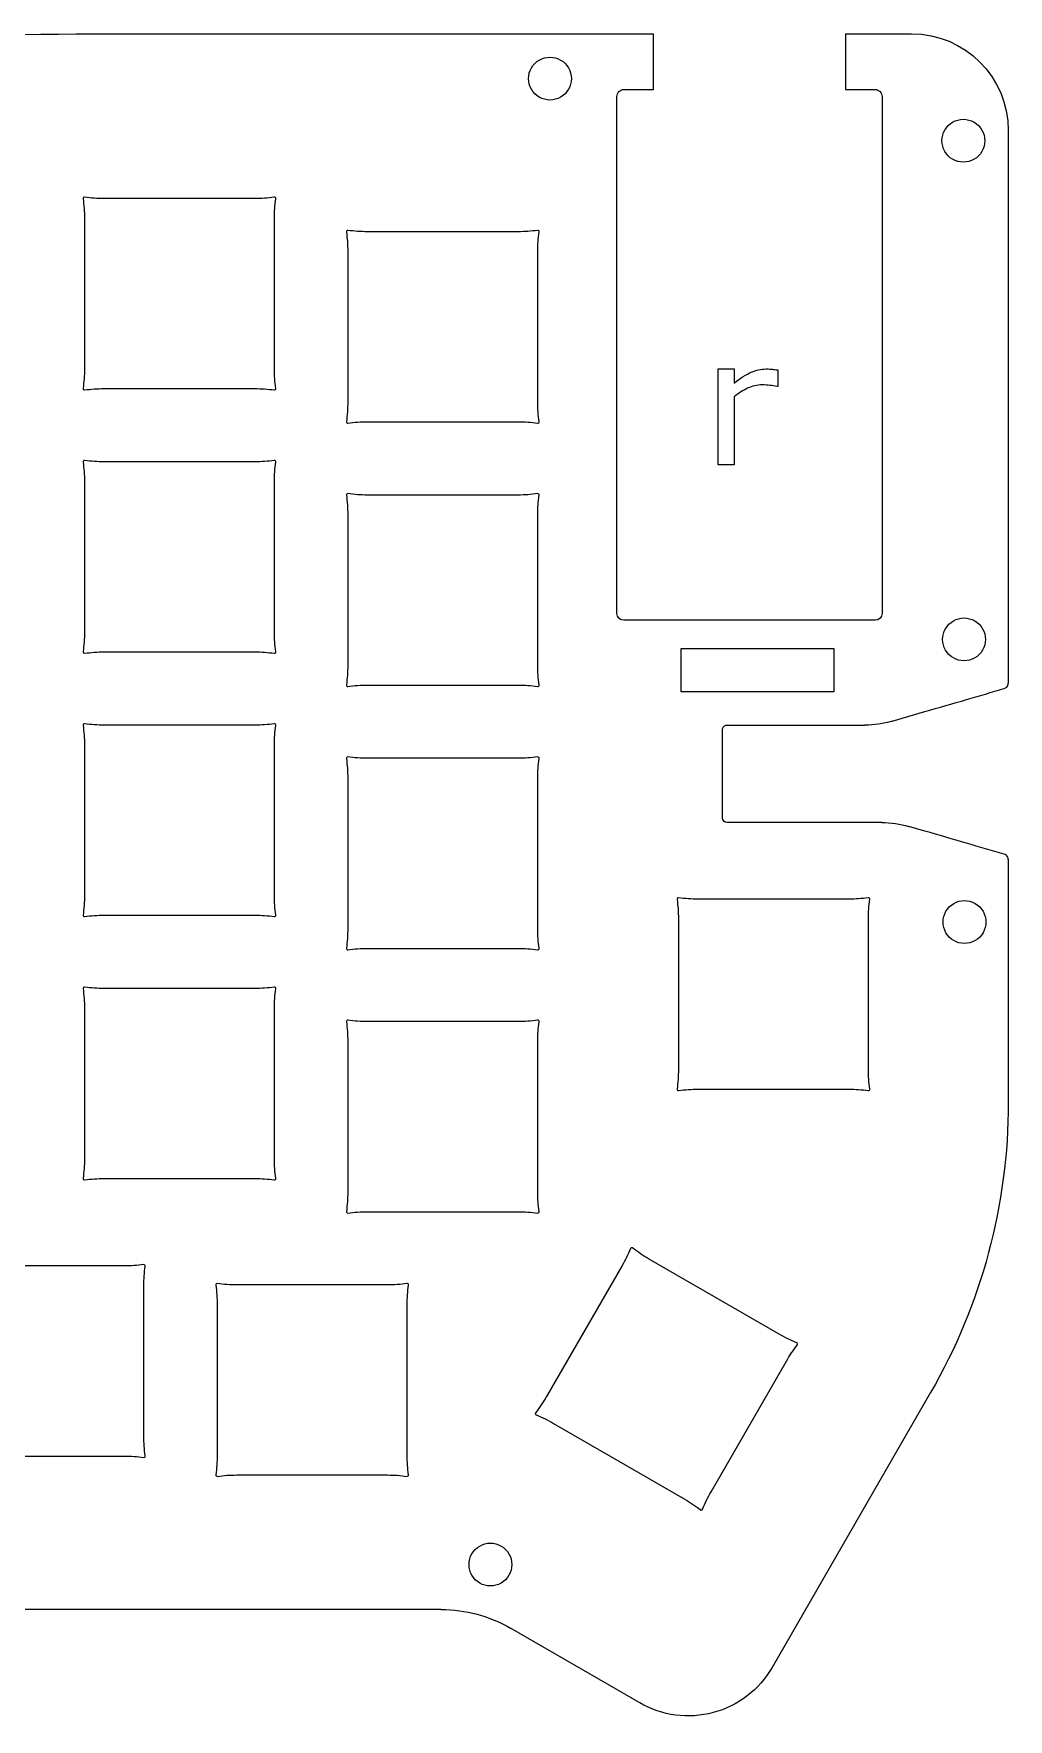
# Model space of a CAD drawing. Extents: x 0 to 620, y 0 to 245.
# Drawn here: x 237.3 to 307.8, y 123.5 to 245.4 of the extents above; entities that cross this region are included whole.
import ezdxf

# ---------------------------------------------------------------- set-up
doc = ezdxf.new("R2010")
doc.units = 0
doc.layers.add('Layer_1', color=7, linetype='CONTINUOUS')

msp = doc.modelspace()

# ---------------------------------------------------------------- linework, layer by layer
at = {"layer": 'Layer_1', "color": 7}
for points in [[(244.161178, 245.406342), (282.12124, 245.406342)], [(282.12124, 241.369066), (282.12124, 245.406342)], [(296.021207, 245.406342), (296.021207, 241.369066)], [(296.021207, 245.406342), (300.794386, 245.406342)], [(279.481235, 203.469154), (279.481235, 240.869065)], [(279.981241, 241.369066), (282.12124, 241.369066)], [(296.021207, 241.369066), (298.16118, 241.369066)], [(298.661186, 240.869065), (298.661186, 203.469154)], [(307.794376, 238.406357), (307.794376, 198.416917)], [(253.283301, 233.479947), (242.368816, 233.479947)], [(240.95108, 232.062206), (240.95108, 221.147711)], [(254.701042, 221.147711), (254.701042, 232.062206)], [(272.333289, 231.079947), (261.418807, 231.079947)], [(260.001066, 229.662209), (260.001066, 218.747733)], [(273.75103, 218.747733), (273.75103, 229.662209)], [(242.368816, 219.72997), (253.283301, 219.72997)], [(261.418807, 217.329991), (272.333289, 217.329991)], [(253.283301, 214.429951), (242.368816, 214.429951)], [(240.95108, 213.01221), (240.95108, 202.097741)], [(254.701042, 202.097741), (254.701042, 213.01221)], [(272.333289, 212.029946), (261.418807, 212.029946)], [(260.001066, 210.612231), (260.001066, 199.697736)], [(273.75103, 199.697736), (273.75103, 210.612231)], [(298.16118, 202.969145), (279.981241, 202.969145)], [(242.368816, 200.68), (253.283301, 200.68)], [(261.418807, 198.279995), (272.333289, 198.279995)], [(299.383471, 195.665863), (301.753658, 196.357086)], [(253.283301, 195.379981), (242.368816, 195.379981)], [(287.455523, 195.385934), (297.423681, 195.385934)], [(240.95108, 193.96224), (240.95108, 183.047745)], [(254.701042, 183.047745), (254.701042, 193.96224)], [(287.105533, 188.685954), (287.105533, 195.035918)], [(272.333289, 192.979976), (261.418807, 192.979976)], [(260.001066, 191.562209), (260.001066, 180.647766)], [(273.75103, 180.647766), (273.75103, 191.562209)], [(298.63854, 188.335964), (287.455523, 188.335964)], [(301.766014, 187.714776), (300.602007, 188.05495)], [(307.794376, 185.65513), (307.794376, 168.079787)], [(296.258485, 182.794698), (285.343992, 182.794698)], [(242.368816, 181.630004), (253.283301, 181.630004)], [(283.926251, 181.376931), (283.926251, 170.462462)], [(297.676223, 170.462462), (297.676223, 181.376931)], [(261.418807, 179.229999), (272.333289, 179.229999)], [(253.283301, 176.329985), (242.368816, 176.329985)], [(240.95108, 174.912244), (240.95108, 163.997749)], [(254.701042, 163.997749), (254.701042, 174.912244)], [(272.333289, 173.92998), (261.418807, 173.92998)], [(260.001066, 172.512239), (260.001066, 161.597744)], [(273.75103, 161.597744), (273.75103, 172.512239)], [(285.343992, 169.044694), (296.258485, 169.044694)], [(242.368816, 162.580008), (253.283301, 162.580008)], [(261.418807, 160.180003), (272.333289, 160.180003)], [(243.835608, 156.251687), (232.921127, 156.251687)], [(279.838075, 156.248936), (274.380843, 146.796737)], [(291.226964, 151.310628), (281.774769, 156.767862)], [(262.883297, 154.88001), (251.968813, 154.88001)], [(245.253349, 143.919478), (245.253349, 154.833946)], [(250.551069, 153.462269), (250.551069, 142.547774)], [(264.301039, 142.547774), (264.301039, 153.462269)], [(286.288659, 139.921736), (291.745917, 149.37396)], [(302.177546, 147.097304), (290.702614, 127.200113)], [(274.89977, 144.860043), (284.351992, 139.402809)], [(232.921127, 142.501737), (243.835608, 142.501737)], [(251.968813, 141.130033), (262.883297, 141.130033)], [(266.767525, 131.399758), (214.908793, 131.399758)], [(281.131753, 124.639109), (271.777559, 130.054222)]]:
    msp.add_lwpolyline(points, dxfattribs=at)
at = {"layer": 'Layer_1', "color": 1}
for points in [[(286.803564, 221.15078), (287.969369, 221.15078)], [(286.803564, 214.224079), (286.803564, 221.15078)], [(287.969369, 221.15078), (287.969369, 220.127585)], [(291.125761, 221.07638), (291.125761, 219.879539)], [(291.125761, 219.879539), (291.063743, 219.879539)], [(287.969369, 219.141617), (287.969369, 214.224079)], [(287.969369, 214.224079), (286.803564, 214.224079)]]:
    msp.add_lwpolyline(points, dxfattribs=at)
at = {"layer": 'Layer_1', "color": 7}
msp.add_lwpolyline([(295.17052, 197.791416), (284.120535, 197.791416), (284.120535, 200.931407), (295.17052, 200.931407)], close=True, dxfattribs=at)
for points in [[(163.270196, 238.267752), (189.971978, 243.017582), (217.040228, 245.406342), (244.161178, 245.406342)], [(300.794386, 245.406342), (304.660365, 245.406342), (307.794376, 242.272344), (307.794376, 238.406357)], [(273.081238, 242.159537), (273.081027, 242.713449), (273.376407, 243.225383), (273.856069, 243.502406)], [(273.856069, 243.502406), (274.335732, 243.779427), (274.926757, 243.779427), (275.40642, 243.502406)], [(275.40642, 243.502406), (275.886082, 243.225383), (276.181462, 242.713449), (276.181251, 242.159537)], [(273.856069, 240.816667), (273.376407, 241.093688), (273.081027, 241.605625), (273.081238, 242.159537)], [(276.181251, 242.159537), (276.181462, 241.605625), (275.886082, 241.093688), (275.40642, 240.816667)], [(275.40642, 240.816667), (274.926757, 240.539644), (274.335732, 240.539644), (273.856069, 240.816667)], [(279.481235, 240.869065), (279.481235, 241.001674), (279.53391, 241.128851), (279.627679, 241.22262)], [(279.627679, 241.22262), (279.721447, 241.316388), (279.848632, 241.369066), (279.981241, 241.369066)], [(298.16118, 241.369066), (298.293789, 241.369066), (298.420971, 241.316388), (298.514739, 241.22262)], [(298.514739, 241.22262), (298.60851, 241.128851), (298.661186, 241.001674), (298.661186, 240.869065)], [(303.769621, 239.007029), (304.249177, 239.283904), (304.840044, 239.283904), (305.3196, 239.007029)], [(302.994604, 237.664689), (302.994604, 238.21845), (303.290038, 238.730145), (303.769621, 239.007029)], [(305.3196, 239.007029), (305.799183, 238.730145), (306.094614, 238.21845), (306.094614, 237.664689)], [(303.769621, 236.322354), (303.290038, 236.599234), (302.994604, 237.11093), (302.994604, 237.664689)], [(306.094614, 237.664689), (306.094614, 237.11093), (305.799183, 236.599234), (305.3196, 236.322354)], [(305.3196, 236.322354), (304.840044, 236.045473), (304.249177, 236.045473), (303.769621, 236.322354)], [(240.880365, 233.550657), (240.85814, 233.528432), (240.847658, 233.497037), (240.852066, 233.465909)], [(240.852066, 233.465909), (240.917994, 233.000915), (240.95108, 232.531851), (240.95108, 232.062206)], [(240.965111, 233.57896), (240.933983, 233.583378), (240.902598, 233.572901), (240.880365, 233.550657)], [(242.368816, 233.479947), (241.899171, 233.479947), (241.430108, 233.513033), (240.965111, 233.57896)], [(254.687006, 233.57896), (254.222009, 233.513033), (253.752949, 233.479947), (253.283301, 233.479947)], [(254.771754, 233.550657), (254.749529, 233.572882), (254.718134, 233.583373), (254.687006, 233.57896)], [(254.701042, 232.062206), (254.701044, 232.531851), (254.73413, 233.000915), (254.800054, 233.465909)], [(254.800054, 233.465909), (254.804473, 233.497037), (254.793995, 233.528427), (254.771754, 233.550657)], [(259.930356, 231.150657), (259.908131, 231.128432), (259.897643, 231.097039), (259.902057, 231.065911)], [(259.902057, 231.065911), (259.96798, 230.600917), (260.001066, 230.131854), (260.001066, 229.662209)], [(260.015102, 231.178957), (259.983974, 231.183376), (259.952584, 231.172898), (259.930356, 231.150657)], [(261.418807, 231.079947), (260.949162, 231.079947), (260.480096, 231.113034), (260.015102, 231.178957)], [(273.737007, 231.178957), (273.272003, 231.113034), (272.80295, 231.079947), (272.333289, 231.079947)], [(273.821753, 231.150657), (273.799528, 231.172882), (273.768122, 231.18337), (273.737007, 231.178957)], [(273.75103, 229.662209), (273.75103, 230.131854), (273.784129, 230.600917), (273.850037, 231.065911)], [(273.850037, 231.065911), (273.854535, 231.097039), (273.843952, 231.12843), (273.821753, 231.150657)], [(240.95108, 221.147711), (240.95108, 220.678077), (240.917994, 220.209024), (240.852066, 219.744019)], [(254.800054, 219.744019), (254.73413, 220.209024), (254.701044, 220.678077), (254.701042, 221.147711)], [(240.852066, 219.744019), (240.847647, 219.712878), (240.858125, 219.681499), (240.880368, 219.659274)], [(240.880368, 219.659274), (240.902593, 219.637049), (240.933983, 219.626571), (240.965111, 219.630963)], [(240.965111, 219.630963), (241.430108, 219.696897), (241.899171, 219.72997), (242.368816, 219.72997)], [(253.283301, 219.72997), (253.752949, 219.72997), (254.222009, 219.696897), (254.687006, 219.630963)], [(254.687006, 219.630963), (254.718134, 219.626465), (254.749524, 219.637049), (254.771754, 219.659274)], [(254.771754, 219.659274), (254.793979, 219.681499), (254.804467, 219.712878), (254.800054, 219.744019)], [(260.001066, 218.747733), (260.001066, 218.278071), (259.96798, 217.809019), (259.902057, 217.344014)], [(273.850037, 217.344014), (273.784129, 217.809019), (273.75103, 218.278071), (273.75103, 218.747733)], [(259.902057, 217.344014), (259.897638, 217.312899), (259.908116, 217.281493), (259.930356, 217.259268)], [(259.930356, 217.259268), (259.952581, 217.237043), (259.983974, 217.226566), (260.015102, 217.230958)], [(260.015102, 217.230958), (260.480096, 217.296892), (260.949162, 217.329991), (261.418807, 217.329991)], [(272.333289, 217.329991), (272.80295, 217.329991), (273.272003, 217.296892), (273.737007, 217.230958)], [(273.737007, 217.230958), (273.768122, 217.22646), (273.799502, 217.237043), (273.821753, 217.259268)], [(273.821753, 217.259268), (273.843978, 217.281493), (273.854456, 217.312899), (273.850037, 217.344014)], [(240.880368, 214.500674), (240.858143, 214.478449), (240.847658, 214.447043), (240.852066, 214.415928)], [(240.852066, 214.415928), (240.917994, 213.950924), (240.95108, 213.481871), (240.95108, 213.01221)], [(240.965111, 214.528958), (240.933983, 214.533456), (240.902598, 214.522873), (240.880368, 214.500674)], [(242.368816, 214.429951), (241.899171, 214.429951), (241.430108, 214.46305), (240.965111, 214.528958)], [(254.687006, 214.528958), (254.222009, 214.46305), (253.752949, 214.429951), (253.283301, 214.429951)], [(254.771752, 214.500674), (254.749527, 214.522899), (254.718134, 214.533377), (254.687006, 214.528958)], [(254.701042, 213.01221), (254.701042, 213.481871), (254.734128, 213.950924), (254.800051, 214.415928)], [(254.800051, 214.415928), (254.80447, 214.447043), (254.793992, 214.478449), (254.771752, 214.500674)], [(259.930356, 212.100669), (259.908131, 212.078444), (259.897643, 212.047038), (259.902057, 212.015923)], [(259.902057, 212.015923), (259.96798, 211.550919), (260.001066, 211.081866), (260.001066, 210.612231)], [(260.015102, 212.128979), (259.983974, 212.133477), (259.952584, 212.122894), (259.930356, 212.100669)], [(261.418807, 212.029946), (260.949162, 212.029946), (260.480096, 212.063045), (260.015102, 212.128979)], [(273.737007, 212.128979), (273.272003, 212.063045), (272.80295, 212.029946), (272.333289, 212.029946)], [(273.821753, 212.100669), (273.799528, 212.122894), (273.768122, 212.133371), (273.737007, 212.128979)], [(273.75103, 210.612231), (273.75103, 211.081866), (273.784129, 211.550919), (273.850037, 212.015923)], [(273.850037, 212.015923), (273.854535, 212.047038), (273.843952, 212.078444), (273.821753, 212.100669)], [(279.981241, 202.969145), (279.705098, 202.969145), (279.481235, 203.193009), (279.481235, 203.469154)], [(298.661186, 203.469154), (298.661186, 203.193009), (298.437322, 202.969145), (298.16118, 202.969145)], [(303.046172, 201.585906), (303.046172, 202.139678), (303.341605, 202.651355), (303.821188, 202.928241)], [(303.821188, 202.928241), (304.300744, 203.205127), (304.891611, 203.205127), (305.371167, 202.928241)], [(305.371167, 202.928241), (305.85075, 202.651355), (306.146184, 202.139678), (306.146184, 201.585906)], [(240.95108, 202.097741), (240.95108, 201.62808), (240.917994, 201.159028), (240.852066, 200.694023)], [(254.800051, 200.694023), (254.734128, 201.159028), (254.701042, 201.62808), (254.701042, 202.097741)], [(303.821188, 200.243571), (303.341605, 200.520457), (303.046172, 201.032134), (303.046172, 201.585906)], [(306.146184, 201.585906), (306.146184, 201.032134), (305.85075, 200.520457), (305.371167, 200.243571)], [(240.852066, 200.694023), (240.847647, 200.662908), (240.858125, 200.631502), (240.880368, 200.609277)], [(240.880368, 200.609277), (240.902593, 200.587052), (240.933983, 200.576575), (240.965111, 200.580993)], [(240.965111, 200.580993), (241.430108, 200.646901), (241.899171, 200.68), (242.368816, 200.68)], [(253.283301, 200.68), (253.752949, 200.68), (254.222009, 200.646901), (254.687006, 200.580993)], [(254.687006, 200.580993), (254.718134, 200.576496), (254.749521, 200.587079), (254.771752, 200.609277)], [(254.771752, 200.609277), (254.793977, 200.631502), (254.804465, 200.662908), (254.800051, 200.694023)], [(305.371167, 200.243571), (304.891611, 199.966685), (304.300744, 199.966685), (303.821188, 200.243571)], [(260.001066, 199.697736), (260.001066, 199.228075), (259.96798, 198.759023), (259.902057, 198.294045)], [(273.850037, 198.294045), (273.784129, 198.759023), (273.75103, 199.228075), (273.75103, 199.697736)], [(259.902057, 198.294045), (259.897638, 198.262903), (259.908116, 198.231524), (259.930356, 198.209299)], [(259.930356, 198.209299), (259.952581, 198.187074), (259.983974, 198.17657), (260.015102, 198.180988)], [(260.015102, 198.180988), (260.480096, 198.246896), (260.949162, 198.279995), (261.418807, 198.279995)], [(272.333289, 198.279995), (272.80295, 198.279995), (273.272003, 198.246896), (273.737007, 198.180988)], [(273.737007, 198.180988), (273.768122, 198.17649), (273.799502, 198.187074), (273.821753, 198.209299)], [(273.821753, 198.209299), (273.843978, 198.231524), (273.854456, 198.262903), (273.850037, 198.294045)], [(304.774057, 197.236956), (305.678824, 197.500269), (306.598885, 197.767869), (307.50569, 198.031472)], [(307.50569, 198.031472), (307.53826, 198.040997), (307.569481, 198.054491), (307.598609, 198.071901)], [(307.598609, 198.071901), (307.627795, 198.089363), (307.654624, 198.110292), (307.678463, 198.134422)], [(307.678463, 198.134422), (307.71524, 198.171648), (307.744368, 198.215728), (307.764238, 198.264147)], [(307.764238, 198.264147), (307.784082, 198.312618), (307.794376, 198.364529), (307.794376, 198.416917)], [(301.753658, 196.357086), (302.752326, 196.648339), (303.777479, 196.946921), (304.774057, 197.236956)], [(240.880368, 195.450678), (240.858143, 195.428453), (240.847658, 195.397047), (240.852066, 195.365932)], [(240.852066, 195.365932), (240.917994, 194.900927), (240.95108, 194.431875), (240.95108, 193.96224)], [(240.965111, 195.478988), (240.933983, 195.483486), (240.902598, 195.472903), (240.880368, 195.450678)], [(242.368816, 195.379981), (241.899171, 195.379981), (241.430108, 195.413054), (240.965111, 195.478988)], [(254.687006, 195.478988), (254.222009, 195.413054), (253.752949, 195.379981), (253.283301, 195.379981)], [(254.771752, 195.450678), (254.749527, 195.472903), (254.718134, 195.48338), (254.687006, 195.478988)], [(254.701042, 193.96224), (254.701042, 194.431875), (254.734128, 194.900927), (254.800051, 195.365932)], [(254.800051, 195.365932), (254.80447, 195.397047), (254.793992, 195.428453), (254.771752, 195.450678)], [(287.105533, 195.035918), (287.105533, 195.12876), (287.142415, 195.217765), (287.208032, 195.283408)], [(287.208032, 195.283408), (287.273675, 195.349052), (287.362707, 195.385934), (287.455523, 195.385934)], [(299.383471, 195.665863), (298.746779, 195.480179), (298.086909, 195.385934), (297.423681, 195.385934)], [(259.930356, 193.050673), (259.908131, 193.028448), (259.897643, 192.997068), (259.902057, 192.965927)], [(259.902057, 192.965927), (259.96798, 192.500922), (260.001066, 192.03187), (260.001066, 191.562209)], [(260.015102, 193.078983), (259.983974, 193.083481), (259.952584, 193.072898), (259.930356, 193.050673)], [(261.418807, 192.979976), (260.949162, 192.979976), (260.480096, 193.013049), (260.015102, 193.078983)], [(273.736981, 193.078983), (273.272003, 193.013049), (272.80295, 192.979976), (272.333289, 192.979976)], [(273.821753, 193.050673), (273.799528, 193.072898), (273.768122, 193.083402), (273.736981, 193.078983)], [(273.75103, 191.562209), (273.75103, 192.03187), (273.784129, 192.500922), (273.850037, 192.965927)], [(273.850037, 192.965927), (273.854535, 192.997068), (273.843952, 193.028448), (273.821753, 193.050673)], [(287.455523, 188.335964), (287.262245, 188.335964), (287.105533, 188.49265), (287.105533, 188.685954)], [(298.63854, 188.335964), (299.303038, 188.335964), (299.964177, 188.241323), (300.602007, 188.05495)], [(304.780063, 186.834985), (303.785522, 187.125021), (302.762618, 187.42355), (301.766014, 187.714776)], [(307.505899, 186.040522), (306.600999, 186.304099), (305.682952, 186.571672), (304.780063, 186.834985)], [(307.643032, 185.969455), (307.602366, 186.00184), (307.555802, 186.02597), (307.505899, 186.040522)], [(307.743312, 185.851292), (307.717912, 185.896827), (307.683834, 185.936964), (307.643032, 185.969455)], [(307.781412, 185.756492), (307.772681, 185.789591), (307.759981, 185.821447), (307.743312, 185.851292)], [(307.794376, 185.65513), (307.794376, 185.689315), (307.790143, 185.723393), (307.781412, 185.756492)], [(240.95108, 183.047745), (240.951073, 182.578084), (240.917994, 182.109031), (240.852066, 181.644053)], [(254.800051, 181.644053), (254.734128, 182.109031), (254.701044, 182.578084), (254.701042, 183.047745)], [(283.855528, 182.865395), (283.833303, 182.84317), (283.822826, 182.811764), (283.827244, 182.780649)], [(283.827244, 182.780649), (283.893178, 182.315644), (283.926251, 181.846565), (283.926251, 181.376931)], [(283.940301, 182.893705), (283.909159, 182.898203), (283.87778, 182.88762), (283.855528, 182.865395)], [(285.343992, 182.794698), (284.874358, 182.794698), (284.405279, 182.827771), (283.940301, 182.893705)], [(297.662176, 182.893705), (297.197198, 182.827771), (296.728117, 182.794698), (296.258485, 182.794698)], [(297.746946, 182.865395), (297.724721, 182.88762), (297.693318, 182.898124), (297.662176, 182.893705)], [(297.676223, 181.376931), (297.676223, 181.846565), (297.709299, 182.315644), (297.77523, 182.780649)], [(297.77523, 182.780649), (297.779728, 182.811764), (297.769145, 182.84317), (297.746946, 182.865395)], [(303.075408, 181.135975), (303.075408, 181.68972), (303.370841, 182.201424), (303.850398, 182.47831)], [(303.850398, 182.47831), (304.329981, 182.755196), (304.920821, 182.755196), (305.400404, 182.47831)], [(305.400404, 182.47831), (305.87996, 182.201424), (306.175394, 181.68972), (306.175394, 181.135975)], [(240.852066, 181.644053), (240.847647, 181.612912), (240.858125, 181.581533), (240.880365, 181.559281)], [(240.880365, 181.559281), (240.90259, 181.537056), (240.93398, 181.526579), (240.965111, 181.530997)], [(240.965111, 181.530997), (241.430108, 181.596905), (241.899171, 181.630004), (242.368816, 181.630004)], [(253.283301, 181.630004), (253.752949, 181.630004), (254.222009, 181.596905), (254.687006, 181.530997)], [(254.687006, 181.530997), (254.718136, 181.526499), (254.749527, 181.537083), (254.771757, 181.559281)], [(254.771757, 181.559281), (254.793982, 181.581506), (254.804467, 181.612912), (254.800051, 181.644053)], [(260.001066, 180.647766), (260.001066, 180.178105), (259.96798, 179.709053), (259.902057, 179.244048)], [(273.850037, 179.244048), (273.784129, 179.709053), (273.75103, 180.178105), (273.75103, 180.647766)], [(303.850398, 179.79364), (303.370841, 180.070526), (303.075408, 180.582203), (303.075408, 181.135975)], [(306.175394, 181.135975), (306.175394, 180.582203), (305.87996, 180.070526), (305.400404, 179.79364)], [(305.400404, 179.79364), (304.920821, 179.516754), (304.329981, 179.516754), (303.850398, 179.79364)], [(259.902057, 179.244048), (259.897638, 179.212907), (259.908116, 179.181527), (259.930348, 179.159302)], [(259.930348, 179.159302), (259.952573, 179.137077), (259.983974, 179.126573), (260.015102, 179.130992)], [(260.015102, 179.130992), (260.480096, 179.1969), (260.949162, 179.229999), (261.418807, 179.229999)], [(272.333289, 179.229999), (272.80295, 179.229999), (273.272003, 179.1969), (273.736981, 179.130992)], [(273.736981, 179.130992), (273.768122, 179.126494), (273.799502, 179.137077), (273.821753, 179.159302)], [(273.821753, 179.159302), (273.843978, 179.181527), (273.854456, 179.212907), (273.850037, 179.244048)], [(240.880365, 176.400682), (240.85814, 176.378457), (240.847652, 176.347051), (240.852066, 176.315936)], [(240.852066, 176.315936), (240.917994, 175.850931), (240.951073, 175.381879), (240.95108, 174.912244)], [(240.965111, 176.428992), (240.93398, 176.43349), (240.90259, 176.422907), (240.880365, 176.400682)], [(242.368816, 176.329985), (241.899171, 176.329985), (241.430108, 176.363058), (240.965111, 176.428992)], [(254.687006, 176.428992), (254.222009, 176.363058), (253.752949, 176.329985), (253.283301, 176.329985)], [(254.771757, 176.400682), (254.749532, 176.422907), (254.718136, 176.43341), (254.687006, 176.428992)], [(254.701042, 174.912244), (254.701044, 175.381879), (254.734128, 175.850931), (254.800051, 176.315936)], [(254.800051, 176.315936), (254.80447, 176.347051), (254.793992, 176.378457), (254.771757, 176.400682)], [(259.930364, 174.000703), (259.908139, 173.978478), (259.897649, 173.947072), (259.902057, 173.915957)], [(259.902057, 173.915957), (259.96798, 173.450952), (260.001066, 172.9819), (260.001066, 172.512239)], [(260.015102, 174.028987), (259.983979, 174.033485), (259.952589, 174.022901), (259.930364, 174.000703)], [(261.418807, 173.92998), (260.949162, 173.92998), (260.480096, 173.963053), (260.015102, 174.028987)], [(273.737007, 174.028987), (273.272003, 173.963053), (272.80295, 173.92998), (272.333289, 173.92998)], [(273.821727, 174.000703), (273.799502, 174.022928), (273.768122, 174.033405), (273.737007, 174.028987)], [(273.75103, 172.512239), (273.75103, 172.9819), (273.784129, 173.450952), (273.850037, 173.915957)], [(273.850037, 173.915957), (273.854535, 173.947072), (273.843952, 173.978478), (273.821727, 174.000703)], [(283.926251, 170.462462), (283.926251, 169.992827), (283.893178, 169.523748), (283.827244, 169.058744)], [(297.77523, 169.058744), (297.709299, 169.523748), (297.676223, 169.992827), (297.676223, 170.462462)], [(283.827244, 169.058744), (283.822746, 169.027629), (283.83333, 168.996223), (283.855528, 168.973998)], [(283.855528, 168.973998), (283.877753, 168.951773), (283.909159, 168.941269), (283.940301, 168.945688)], [(283.940301, 168.945688), (284.405279, 169.011622), (284.874358, 169.044694), (285.343992, 169.044694)], [(296.258485, 169.044694), (296.728117, 169.044694), (297.197198, 169.011622), (297.662176, 168.945688)], [(297.662176, 168.945688), (297.693318, 168.94119), (297.724697, 168.951773), (297.746946, 168.973998)], [(297.746946, 168.973998), (297.769171, 168.996223), (297.779651, 169.027629), (297.77523, 169.058744)], [(307.794376, 168.079787), (307.794376, 160.71409), (305.857312, 153.477932), (302.177546, 147.097304)], [(240.95108, 163.997749), (240.95108, 163.528114), (240.917994, 163.059035), (240.852066, 162.594031)], [(254.800051, 162.594031), (254.734125, 163.059035), (254.701042, 163.528114), (254.701042, 163.997749)], [(240.852066, 162.594031), (240.847647, 162.562916), (240.858151, 162.531536), (240.880373, 162.509311)], [(240.880373, 162.509311), (240.902598, 162.487086), (240.933988, 162.476609), (240.965111, 162.481001)], [(240.965111, 162.481001), (241.430108, 162.546935), (241.899171, 162.580008), (242.368816, 162.580008)], [(253.283301, 162.580008), (253.752949, 162.580008), (254.222009, 162.546935), (254.687006, 162.481001)], [(254.687006, 162.481001), (254.718129, 162.476503), (254.749516, 162.487086), (254.771746, 162.509311)], [(254.771746, 162.509311), (254.793971, 162.531536), (254.804459, 162.562916), (254.800051, 162.594031)], [(260.001066, 161.597744), (260.001066, 161.128109), (259.96798, 160.659057), (259.902057, 160.194052)], [(273.850037, 160.194052), (273.784129, 160.659057), (273.75103, 161.128109), (273.75103, 161.597744)], [(259.902057, 160.194052), (259.897638, 160.162937), (259.908116, 160.131531), (259.930348, 160.109306)], [(259.930348, 160.109306), (259.952573, 160.087081), (259.983974, 160.076604), (260.015102, 160.080996)], [(260.015102, 160.080996), (260.480096, 160.14693), (260.949162, 160.180003), (261.418807, 160.180003)], [(272.333289, 160.180003), (272.80295, 160.180003), (273.272003, 160.14693), (273.737007, 160.080996)], [(273.737007, 160.080996), (273.768122, 160.076498), (273.799528, 160.087081), (273.821753, 160.109306)], [(273.821753, 160.109306), (273.843978, 160.131531), (273.854456, 160.162937), (273.850037, 160.194052)], [(280.454183, 157.514092), (280.278791, 157.078429), (280.072919, 156.655679), (279.838075, 156.248936)], [(280.521069, 157.573332), (280.490722, 157.56513), (280.46593, 157.543275), (280.454183, 157.514092)], [(280.60862, 157.555446), (280.583749, 157.574761), (280.551443, 157.581375), (280.521069, 157.573438)], [(281.774769, 156.767862), (281.368026, 157.002706), (280.97835, 157.26586), (280.60862, 157.555446)], [(245.239311, 156.350694), (244.774317, 156.284787), (244.305254, 156.251687), (243.835608, 156.251687)], [(245.324065, 156.32241), (245.30184, 156.344635), (245.270442, 156.355113), (245.239311, 156.350694)], [(245.253349, 154.833946), (245.253352, 155.303607), (245.286436, 155.77266), (245.352359, 156.237638)], [(245.352359, 156.237638), (245.356778, 156.268779), (245.3463, 156.300185), (245.324065, 156.32241)], [(250.48036, 154.950707), (250.458135, 154.928482), (250.447647, 154.897076), (250.452062, 154.865961)], [(250.565113, 154.979017), (250.533977, 154.983515), (250.502587, 154.972932), (250.48036, 154.950707)], [(251.968813, 154.88001), (251.499165, 154.88001), (251.030105, 154.913083), (250.565113, 154.979017)], [(264.287002, 154.979017), (263.822006, 154.913083), (263.352943, 154.88001), (262.883297, 154.88001)], [(264.371754, 154.950707), (264.349529, 154.972932), (264.318131, 154.983409), (264.287002, 154.979017)], [(264.400048, 154.865961), (264.404467, 154.897076), (264.393989, 154.928455), (264.371754, 154.950707)], [(250.452062, 154.865961), (250.517989, 154.400956), (250.551069, 153.931904), (250.551069, 153.462269)], [(264.301039, 153.462269), (264.301039, 153.931904), (264.334125, 154.400956), (264.400048, 154.865961)], [(292.49212, 150.69452), (292.056458, 150.869912), (291.633708, 151.07581), (291.226964, 151.310628)], [(291.745917, 149.37396), (291.980735, 149.780677), (292.243915, 150.170355), (292.533501, 150.540109)], [(292.551361, 150.627633), (292.543159, 150.658008), (292.521278, 150.682773), (292.49212, 150.69452)], [(292.533501, 150.540109), (292.552816, 150.56498), (292.55943, 150.597286), (292.551228, 150.627633)], [(274.380843, 146.796737), (274.146026, 146.389994), (273.882845, 146.000316), (273.593233, 145.630588)], [(273.593233, 145.630588), (273.573918, 145.605982), (273.567304, 145.573412), (273.575506, 145.543038)], [(273.575373, 145.543038), (273.583576, 145.512664), (273.605457, 145.487899), (273.634614, 145.476151)], [(273.634614, 145.476151), (274.070276, 145.300733), (274.493053, 145.094861), (274.89977, 144.860043)], [(245.352359, 142.515759), (245.286436, 142.980764), (245.253349, 143.449817), (245.253349, 143.919478)], [(243.835608, 142.501737), (244.305254, 142.501737), (244.774317, 142.468664), (245.239311, 142.40273)], [(245.239311, 142.40273), (245.270436, 142.398232), (245.301824, 142.408815), (245.324054, 142.431014)], [(245.324054, 142.431014), (245.346279, 142.453239), (245.356767, 142.484644), (245.352359, 142.515759)], [(250.551069, 142.547774), (250.551069, 142.078113), (250.517989, 141.60906), (250.452062, 141.144056)], [(264.400048, 141.144056), (264.334122, 141.60906), (264.301039, 142.078113), (264.301039, 142.547774)], [(250.452062, 141.144056), (250.447644, 141.112941), (250.458148, 141.081535), (250.480367, 141.05931)], [(250.480367, 141.05931), (250.502592, 141.037085), (250.533985, 141.026607), (250.565113, 141.031026)], [(250.565113, 141.031026), (251.030105, 141.09696), (251.499165, 141.130033), (251.968813, 141.130033)], [(262.883297, 141.130033), (263.352943, 141.130033), (263.822006, 141.09696), (264.287002, 141.031026)], [(264.287002, 141.031026), (264.318125, 141.026528), (264.349513, 141.037111), (264.37174, 141.05931)], [(264.37174, 141.05931), (264.393965, 141.081535), (264.404456, 141.112941), (264.400048, 141.144056)], [(284.351992, 139.402809), (284.758709, 139.167992), (285.148386, 138.904785), (285.518141, 138.615199)], [(285.672551, 138.65658), (285.84797, 139.092242), (286.053842, 139.515019), (286.288659, 139.921736)], [(285.518141, 138.615199), (285.542747, 138.595884), (285.575317, 138.58927), (285.605665, 138.597472)], [(285.605665, 138.597339), (285.636039, 138.605541), (285.660804, 138.627422), (285.672551, 138.65658)], [(268.77608, 134.649762), (268.77608, 135.203534), (269.071511, 135.715211), (269.55107, 135.992097)], [(269.55107, 135.992097), (270.03065, 136.268983), (270.62149, 136.268983), (271.101073, 135.992097)], [(271.101073, 135.992097), (271.580656, 135.715211), (271.876063, 135.203534), (271.876063, 134.649762)], [(269.55107, 133.307427), (269.071511, 133.584313), (268.77608, 134.096017), (268.77608, 134.649762)], [(271.876063, 134.649762), (271.876063, 134.096017), (271.580656, 133.584313), (271.101073, 133.307427)], [(271.101073, 133.307427), (270.62149, 133.030541), (270.03065, 133.030541), (269.55107, 133.307427)], [(266.767525, 131.399758), (268.526817, 131.399758), (270.254964, 130.935653), (271.777559, 130.054222)], [(290.702614, 127.200113), (289.77414, 125.590179), (288.243557, 124.415536), (286.448229, 123.935107)], [(286.448229, 123.935107), (284.652875, 123.454704), (282.740205, 123.707989), (281.131753, 124.639109)]]:
    msp.add_open_spline(points, degree=3, dxfattribs=at)
at = {"layer": 'Layer_1', "color": 1}
for points in [[(287.969369, 220.127585), (288.432389, 220.499668), (288.839598, 220.762187), (289.190999, 220.915143)], [(289.190999, 220.915143), (289.546529, 221.072252), (289.908267, 221.15078), (290.276215, 221.15078)], [(290.276215, 221.15078), (290.478777, 221.15078), (290.625533, 221.144695), (290.716478, 221.13226)], [(290.716478, 221.13218), (290.807442, 221.123978), (290.943871, 221.105325), (291.125761, 221.07638)], [(288.936764, 219.755529), (288.601889, 219.59842), (288.279423, 219.393791), (287.969369, 219.141617)], [(289.978556, 219.997384), (289.618882, 219.997384), (289.271617, 219.916766), (288.936764, 219.755529)], [(290.555268, 219.966375), (290.394031, 219.987012), (290.201796, 219.997384), (289.978556, 219.997384)], [(291.063743, 219.879539), (290.890124, 219.920893), (290.720632, 219.949839), (290.555268, 219.966375)]]:
    msp.add_open_spline(points, degree=3, dxfattribs=at)

doc.saveas('drawing.dxf')
